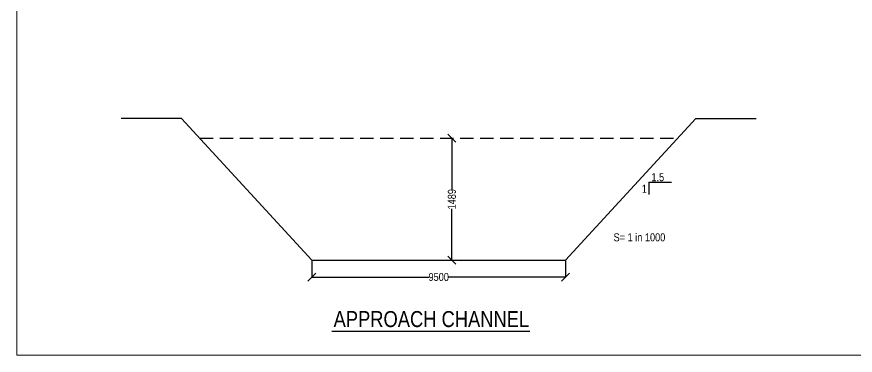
# Model space of a CAD drawing. Header units: inches. Extents: x -125809 to -33371, y 444176 to 501351.
# Drawn here: x -125809 to -94381, y 444176 to 456869 of the extents above; entities that cross this region are included whole.
import ezdxf

# ---------------------------------------------------------------- set-up
doc = ezdxf.new("R2010")
doc.units = ezdxf.units.IN
doc.header["$LTSCALE"] = 1000
doc.header["$MEASUREMENT"] = 0
doc.linetypes.add('DASHED', pattern=[0.75, 0.5, -0.25])
doc.layers.add('STEEL', color=5, linetype='Continuous')
doc.styles.add('ARIAL NARROW', font='ARIALN.TTF')
doc.dimstyles.new('STANDARD$0', dxfattribs={"dimscale": 88.888889, "dimtxt": 0.02, "dimasz": 0.02, "dimexe": 0.05, "dimexo": 0.1, "dimgap": 0.002, "dimtad": 2, "dimdec": 0, "dimzin": 1, "dimdsep": 46, "dimtxsty": 'Standard', "dimblk": 'OBLIQUE', "dimcen": 0.09, "dimadec": 0, "dimazin": 0, "dimtfac": 1, "dimtdec": 4, "dimtofl": 0, "dimtmove": 0, "dimatfit": 3, "dimfxl": 1, "dimtolj": 1, "dimtzin": 1, "dimarcsym": 0})

# ---------------------------------------------------------------- blocks, each defined once
blk = doc.blocks.new('_Oblique')
at = {"color": 0, "linetype": 'ByBlock', "lineweight": -2}
blk.add_line((-0.5, -0.5), (0.5, 0.5), dxfattribs=at)
blk = doc.blocks.new('*D112')
at = {"layer": 'Defpoints', "color": 0, "transparency": 16777216}
for p in [(-109500, 452313), (-109500, 447738), (-109500, 447738)]:
    blk.add_point(p, dxfattribs=at)
at = {"layer": 'STEEL', "color": 0, "lineweight": -2, "transparency": 16777216}
for p, q in [((-109501, 452313), (-109501, 452313)), ((-109500, 452313), (-109500, 450382)), ((-109500, 447738), (-109500, 449669)), ((-109501, 447738), (-109501, 447738))]:
    blk.add_line(p, q, dxfattribs=at)
at = {"layer": 'STEEL', "color": 0, "lineweight": -2, "transparency": 16777216, "xscale": 300, "yscale": 300, "zscale": 300}
for p, rotation in [((-109500, 452313), 90), ((-109500, 447738), 270)]:
    blk.add_blockref('_Oblique', p, dxfattribs=dict(at, rotation=rotation))
at = {"layer": 'STEEL', "color": 0, "lineweight": 13, "transparency": 16777216, "insert": (-109500, 450025), "char_height": 300, "attachment_point": 5, "rotation": 90, "style": 'ARIAL NARROW'}
blk.add_mtext('\\A1;1489', dxfattribs=at)
blk = doc.blocks.new('*D113')
at = {"layer": 'Defpoints', "color": 0, "transparency": 16777216}
for p in [(-114744, 447738), (-105244, 447738), (-105244, 447110)]:
    blk.add_point(p, dxfattribs=at)
at = {"layer": 'STEEL', "color": 0, "lineweight": -2, "transparency": 16777216}
for p, q in [((-114744, 447737), (-114744, 447109)), ((-105244, 447737), (-105244, 447109)), ((-114744, 447110), (-110362, 447110)), ((-105244, 447110), (-109627, 447110))]:
    blk.add_line(p, q, dxfattribs=at)
at = {"layer": 'STEEL', "color": 0, "lineweight": -2, "transparency": 16777216, "xscale": 300, "yscale": 300, "zscale": 300, "rotation": 180}
blk.add_blockref('_Oblique', (-114744, 447110), dxfattribs=at)
at = {"layer": 'STEEL', "color": 0, "lineweight": -2, "transparency": 16777216, "xscale": 300, "yscale": 300, "zscale": 300}
blk.add_blockref('_Oblique', (-105244, 447110), dxfattribs=at)
at = {"layer": 'STEEL', "color": 0, "lineweight": 13, "transparency": 16777216, "insert": (-109994, 447110), "char_height": 300, "attachment_point": 5, "style": 'ARIAL NARROW'}
blk.add_mtext('\\A1;9500', dxfattribs=at)

msp = doc.modelspace()

# ---------------------------------------------------------------- linework, layer by layer
for p, q in [((-119629, 453060), (-121899.8, 453060)), ((-114744.5, 447737.5), (-119629, 453060)), ((-105244.5, 447737.5), (-100360, 453060)), ((-100360, 453060), (-98089.2, 453060)), ((-102122, 450664.5), (-101274, 450664.5)), ((-102122, 450664.5), (-102122, 450207.5)), ((-114744.5, 447737.5), (-105244.5, 447737.5)), ((-113996, 445077.5), (-106578.5, 445077.5))]:
    msp.add_line(p, q)
at = {"linetype": 'DASHED'}
msp.add_line((-118943.4, 452312.9), (-101045.6, 452312.9), dxfattribs=at)
at = {"layer": 'STEEL', "color": 7, "lineweight": 13}
for p, q in [((-125809.4, 501350.7), (-125809.4, 444176.3)), ((-125809.4, 444176.3), (-53171.2, 444176.3))]:
    msp.add_line(p, q, dxfattribs=at)

# ---------------------------------------------------------------- texts
at = {"layer": 'STEEL', "color": 7, "lineweight": 13, "style": 'ARIAL NARROW'}
for s, height, p in [('1.5', 300, (-102019.9, 450701.8)), ('1', 300, (-102379.4, 450269.3)), ('S= 1 in 1000', 300, (-103439.9, 448448.3)), ('APPROACH CHANNEL', 600, (-113933.9, 445232.8))]:
    msp.add_text(s, height=height, dxfattribs=at).set_placement(p)

# ---------------------------------------------------------------- dimensions: what is measured, and where the dimension line sits
at = {"layer": 'STEEL', "color": 7, "lineweight": 13}
dim = msp.add_linear_dim(base=(-109500, 447737.5), p1=(-109500, 452312.9), p2=(-109500, 447737.5), angle=90, text='1489', dimstyle='STANDARD$0', override={"dimscale": 1, "dimtxt": 300, "dimasz": 300, "dimexe": 1.25, "dimexo": 0.625, "dimgap": 0.625, "dimtad": 0, "dimlfac": 0.5, "dimzin": 8, "dimtxsty": 'ARIAL NARROW', "dimcen": 2.5, "dimtdec": 0, "dimtofl": 1, "dimtzin": 0}, dxfattribs=at)
dim.commit()
dim.dimension.update_dxf_attribs({"geometry": '*D112', "text_midpoint": (-109500, 450025.2)})
dim = msp.add_linear_dim(base=(-105244.5, 447110.5), p1=(-114744.5, 447737.5), p2=(-105244.5, 447737.5), text='9500', dimstyle='STANDARD$0', override={"dimscale": 1, "dimtxt": 300, "dimasz": 300, "dimexe": 1.25, "dimexo": 0.625, "dimgap": 0.625, "dimtad": 0, "dimlfac": 0.5, "dimzin": 8, "dimtxsty": 'ARIAL NARROW', "dimcen": 2.5, "dimtdec": 0, "dimtofl": 1, "dimtzin": 0}, dxfattribs=at)
dim.commit()
dim.dimension.update_dxf_attribs({"geometry": '*D113', "text_midpoint": (-109994.5, 447110.5)})

doc.saveas('drawing.dxf')
